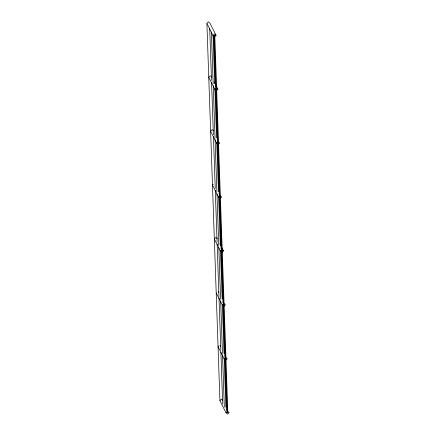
<?xml version="1.0" encoding="UTF-8"?>
<svg xmlns="http://www.w3.org/2000/svg" width="436" height="436" viewBox="0 0 436 436"><rect width="100%" height="100%" fill="white"/><g stroke="black" fill="none" stroke-linecap="round" stroke-linejoin="round"><path stroke-width="0.65" d="M206.898 23.413L208.397 21.8L209.999 23.239L216.076 35.316L214.577 36.924L212.97 35.49L206.898 23.413L219.924 400.684L226.001 412.761L227.603 414.2L229.102 412.587L227.499 411.153L226.001 412.761M212.97 35.49L214.468 33.877L216.076 35.316M210.256 75.695L208.757 77.308L214.834 89.385L216.436 90.824L217.935 89.211L216.42 86.192M214.834 89.385L216.332 87.772L217.935 89.211M216.692 143.28L218.191 141.667L219.799 143.106L218.3 144.719L216.692 143.28L210.621 131.203L212.119 129.59L213.324 130.669M213.231 184.297L212.479 185.098L218.556 197.176L220.158 198.614L221.657 197.001L220.055 195.568L218.556 197.176M215.842 237.386L214.343 238.999L220.414 251.076L222.022 252.509L223.521 250.902L219.875 243.653M220.414 251.076L221.913 249.463L223.521 250.902M222.278 304.971L223.777 303.358L225.379 304.797L223.881 306.41L222.278 304.971L216.202 292.894M218.812 345.982L218.065 346.789L224.137 358.866L225.744 360.305L227.243 358.692L225.635 357.253L224.137 358.866M219.924 400.684L221.047 399.48M210.659 76.055L211.863 77.134M216.24 237.745L217.444 238.824M218.104 291.64L218.905 292.36M219.962 345.535L220.769 346.255M221.423 399.076L222.627 400.155M214.294 81.963L215.509 84.377M213.733 35.676L215.515 87.336M215.586 89.375L217.395 141.722M217.466 143.76L219.248 195.421M219.319 197.459L221.101 249.125M221.172 251.163L222.954 302.824M223.052 305.543L224.834 357.209M224.905 359.248L226.687 410.908M213.046 35.311L214.714 83.576M214.899 89.015L216.588 137.956M216.757 142.714L218.447 191.66M218.61 196.418L220.3 245.359M220.485 250.798L222.153 299.063M222.344 304.502L224.033 353.443M224.197 358.201L225.886 407.148M211.378 31.997L213.16 83.663M213.231 85.701L215.041 138.043M215.084 139.4L216.894 191.747M216.965 193.786L218.747 245.446M218.818 247.485L220.6 299.151M220.671 301.189L222.48 353.531M222.529 354.893L224.333 407.235M209.716 28.694L211.498 80.355M211.569 82.393L213.378 134.74M213.449 136.779L215.231 188.439M215.302 190.478L217.084 242.144M217.155 244.182L218.965 296.524M219.008 297.886L220.818 350.228M220.889 352.266L222.671 403.927M214.806 35.387L214.24 35.42L227.265 412.69L227.837 412.658L214.806 35.387"/></g></svg>
